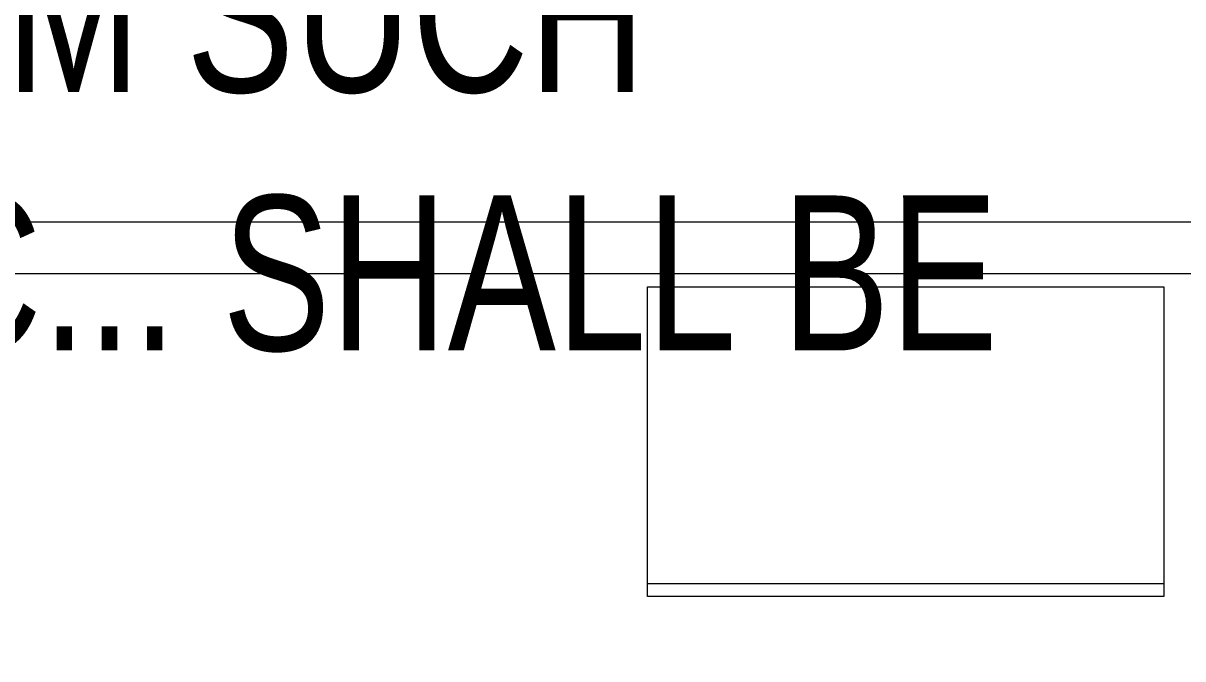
# Model space of a CAD drawing. Header units: metres. Extents: x -18745 to 220762, y -1579758 to -1356048.
# Drawn here: x 111603 to 113849, y -1442343 to -1441113 of the extents above; entities that cross this region are included whole.
import ezdxf
from ezdxf import colors
from ezdxf.entities.mleader import LeaderData, LeaderLine
from ezdxf.math import Vec2, Vec3

# ---------------------------------------------------------------- set-up
doc = ezdxf.new("R2010")
doc.units = ezdxf.units.M
doc.linetypes.add('DASHED2', pattern=[0.375, 0.25, -0.125])
doc.layers.get('0').update_dxf_attribs({"lineweight": 0})
for name, color, linetype, lineweight in [('A-100 - Copy$0$Medical Equipment and Furniture', 8, 'Continuous', 0), ('A-100 - Copy$0$Medical Equipment and Furniture1', 8, 'Continuous', 5), ('A-100 - Copy$0$Walls', 8, 'Continuous', 0), ('E-GRND', 94, 'DASHED2', 40)]:
    doc.layers.add(name, color=color, linetype=linetype, lineweight=lineweight)
doc.styles.add('ROMANS', font='romans.shx', dxfattribs={"width": 0.85})

# ---------------------------------------------------------------- blocks, each defined once
blk = doc.blocks.new('A-100 - Copy$0$CUPBOARD - GLASS TOP - LOCKABLE - 200x100x60')
at = {"layer": 'A-100 - Copy$0$Medical Equipment and Furniture1'}
blk.add_line((283.1819, -205.0074, 0), (284.1819, -205.0074, 0), dxfattribs=at)
at = {"layer": 'A-100 - Copy$0$Medical Equipment and Furniture1', "elevation": 0}
blk.add_lwpolyline([(284.1819, -204.4324), (283.1819, -204.4324), (283.1819, -205.0324), (284.1819, -205.0324)], close=True, dxfattribs=at)
blk = doc.blocks.new('A-100 - Copy')
at = {"layer": 'A-100 - Copy$0$Walls'}
for p, q in [((114748.3, -1441497.7, 2.4), (109430.3, -1441497.7, 2.4)), ((114748.3, -1441597.7, 2.4), (109430.3, -1441597.7, 2.4))]:
    blk.add_line(p, q, dxfattribs=at)
at = {"layer": 'A-100 - Copy$0$Medical Equipment and Furniture', "xscale": -1000, "yscale": 1000, "zscale": 1000}
blk.add_blockref('A-100 - Copy$0$CUPBOARD - GLASS TOP - LOCKABLE - 200x100x60', (396994, -1237190.3, 2.4), dxfattribs=at)

msp = doc.modelspace()

# ---------------------------------------------------------------- block references
msp.add_blockref('A-100 - Copy', (0, 0))

# ---------------------------------------------------------------- next in the draw order: leaders
at = {"layer": 'E-GRND', "linetype": 'ByBlock', "ltscale": 400}
ml = msp.add_multileader_mtext('Standard', dxfattribs=at)
ml.set_content('{\\fArial|b0|i0|c0|p34;\\W0.75;\\C256;GROUNDING BUSBAR - XRAY\\PALL MATERIAL IN THIS ROOM SUCH CABINET, CABLE TRAY, ETC... SHALL BE BONDED TO}', color=140, style='ROMANS')
ml.set_leader_properties(color=181, lineweight=-1)
ml.build(insert=Vec2(0, 0))
ml.multileader.update_dxf_attribs({"dogleg_length": 319.7, "arrow_head_size": 200})
ctx = ml.context
ctx.base_point, ctx.char_height, ctx.arrow_head_size, ctx.landing_gap_size, ctx.plane_origin, ctx.plane_x_axis, ctx.plane_y_axis = Vec3(107143.4, -1440598.9, 2.4), 300, 200, 200, Vec3(111482.3, -1445895.3, 2.4), Vec3(1, 0.000063), Vec3(-0.000063, 1)
notes = []
notes.append((ctx, [(1, (1, 1, 0), (106701.4, -1440598.9, 2.4), (1, 0.000063), 442, [(0, [(106200.3, -1440062.7, 2.4)], 0, [])])]))
ctx.mtext.insert, ctx.mtext.text_direction, ctx.mtext.rotation, ctx.mtext.width, ctx.mtext.defined_height, ctx.mtext.flow_direction = Vec3(107343.4, -1440446.3, 2.4), Vec3(1, 0.000063), 0.000063, 6361.861, 2607.8, 5
for ctx, leaders in notes:
    for number, flags, end, landing, length, lines in leaders:
        leader = LeaderData()
        leader.index, (leader.has_last_leader_line, leader.has_dogleg_vector, leader.attachment_direction) = number, flags
        leader.last_leader_point, leader.dogleg_vector, leader.dogleg_length = Vec3(end), Vec3(landing), length
        for number, points, colour, breaks in lines:
            line = LeaderLine()
            line.index, line.vertices, line.color, line.breaks = number, Vec3.list(points), colors.encode_raw_color(colour), breaks
            leader.lines.append(line)
        ctx.leaders.append(leader)

doc.saveas('drawing.dxf')
